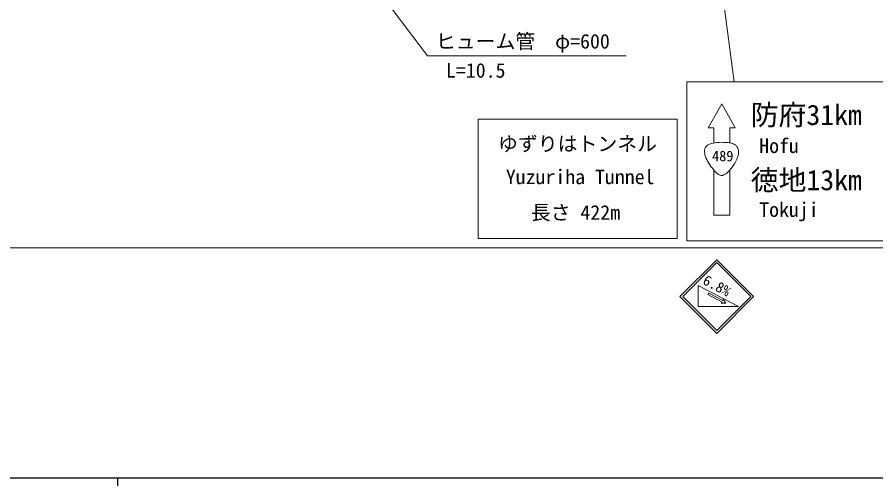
# Model space of a CAD drawing. Units: millimetres, scale not verified. Extents: x 40000 to 680000, y 20000 to 380000.
# Drawn here: x 155396 to 263435, y 204000 to 263019 of the extents above; entities that cross this region are included whole.
import ezdxf
from ezdxf.enums import TextEntityAlignment as Align

# ---------------------------------------------------------------- set-up
doc = ezdxf.new("R2010")
doc.units = ezdxf.units.MM
doc.header["$LTSCALE"] = 1000
for name, color, linetype, lineweight in [('M-STR-HTXT', 7, 'Continuous', 13), ('M-STR-STRC', 7, 'Continuous', 13), ('M-TTL-BAND', 7, 'Continuous', 25)]:
    doc.layers.add(name, color=color, linetype=linetype, lineweight=lineweight)
doc.styles.add('ＭＳ ゴシック', font='')
doc.styles.get('ＭＳ ゴシック').set_extended_font_data('MS Gothic')

msp = doc.modelspace()

# ---------------------------------------------------------------- linework, layer by layer
at = {"layer": 'M-STR-HTXT'}
for p, q in [((207008, 258134), (184643, 287854)), ((207008, 258134), (232008, 258134)), ((88778, 233988), (563734, 233988))]:
    msp.add_line(p, q, dxfattribs=at)
at = {"layer": 'M-STR-STRC'}
for p, q in [((245594, 254873), (240387, 295381)), ((239640, 254873), (264640, 254873)), ((239640, 234873), (239640, 254873)), ((242349, 249087), (244049, 252087)), ((244049, 252087), (245749, 249087)), ((213418, 250156), (238418, 250156)), ((213418, 235156), (213418, 250156)), ((238418, 250156), (238418, 235156)), ((243049, 249087), (242349, 249087)), ((243049, 249087), (243049, 247183)), ((245049, 247191), (245049, 249087)), ((245049, 249087), (245749, 249087)), ((243049, 243777), (243049, 238087)), ((245049, 238087), (245049, 243746)), ((243049, 238087), (245049, 238087)), ((238418, 235156), (213418, 235156)), ((264640, 234873), (239640, 234873)), ((243426, 232463), (238793, 227830)), ((243426, 232463), (238793, 227830)), ((248059, 227830), (243426, 232463)), ((248059, 227830), (243426, 232463)), ((243426, 232107), (239149, 227830)), ((243426, 232107), (239149, 227830)), ((247703, 227830), (243426, 232107)), ((247703, 227830), (243426, 232107)), ((241094, 226603), (241094, 229247)), ((241094, 229247), (246135, 226603)), ((242302, 228088), (242404, 228281)), ((244097, 227146), (242302, 228088)), ((244199, 227340), (242404, 228281)), ((238793, 227830), (243426, 223197)), ((238793, 227830), (243426, 223197)), ((239149, 227830), (243426, 223554)), ((239149, 227830), (243426, 223554)), ((243426, 223197), (248059, 227830)), ((243426, 223554), (247703, 227830)), ((243426, 223197), (248059, 227830)), ((243426, 223554), (247703, 227830)), ((244097, 227146), (243985, 227014)), ((244568, 227022), (243985, 227014)), ((244199, 227340), (244244, 227507)), ((244568, 227022), (244244, 227507)), ((246135, 226603), (241094, 226603))]:
    msp.add_line(p, q, dxfattribs=at)
msp.add_open_spline([(243425, 247227), (243876, 247275), (244134, 247258), (244587, 247234), (244803, 247223), (244926, 247221), (245137, 247173), (245350, 247125), (245478, 247100), (245667, 246989), (245802, 246909), (245875, 246847), (245967, 246719), (246078, 246565), (246124, 246460), (246158, 246273), (246193, 246081), (246171, 245966), (246136, 245775), (246090, 245521), (246035, 245383), (245931, 245147), (245749, 244736), (245621, 244515), (245362, 244148), (245175, 243882), (245060, 243736), (244819, 243518), (244611, 243331), (244491, 243215), (244233, 243108), (244183, 243087), (244151, 243087), (244098, 243084), (243994, 243079), (243930, 243068), (243832, 243103), (243639, 243171), (243555, 243267), (243400, 243402), (243223, 243556), (243143, 243663), (242994, 243845), (242748, 244145), (242608, 244314), (242409, 244647), (242207, 244984), (242091, 245180), (241973, 245555), (241914, 245744), (241900, 245857), (241892, 246055), (241886, 246207), (241873, 246300), (241923, 246444), (241981, 246609), (242047, 246694), (242172, 246816), (242287, 246929), (242371, 246977), (242520, 247038), (242855, 247174), (243066, 247188), (243425, 247227)], degree=3, knots=[0, 0, 0, 0, 1, 1, 1, 2, 2, 2, 3, 3, 3, 4, 4, 4, 5, 5, 5, 6, 6, 6, 7, 7, 7, 8, 8, 8, 9, 9, 9, 10, 10, 10, 11, 11, 11, 12, 12, 12, 13, 13, 13, 14, 14, 14, 15, 15, 15, 16, 16, 16, 17, 17, 17, 18, 18, 18, 19, 19, 19, 20, 20, 20, 21, 21, 21, 21], dxfattribs=at)
at = {"layer": 'M-TTL-BAND'}
for p, q in [((40000, 205000), (579000, 205000)), ((168000, 205000), (168000, 204000))]:
    msp.add_line(p, q, dxfattribs=at)

# ---------------------------------------------------------------- texts
at = {"layer": 'M-STR-HTXT', "style": 'ＭＳ ゴシック'}
for s, p in [('ヒューム管\u3000φ=600', (208079, 258514)), ('L=10.5', (209354, 254846))]:
    msp.add_text(s, height=1833, dxfattribs=at).set_placement(p, align=Align.BOTTOM_LEFT)
at = {"layer": 'M-STR-STRC', "style": 'ＭＳ ゴシック'}
for s, height, p in [('防府31km', 2566, (247700, 248661)), ('ゆずりはトンネル', 1833, (215902, 245611)), ('Hofu', 1833, (248765, 245359)), ('489', 1320, (242826, 244480)), ('Yuzuriha Tunnel', 1833, (216882, 241440)), ('徳地13km', 2566, (247700, 240453)), ('長さ 422m', 1833, (220022, 236961)), ('Tokuji', 1833, (248765, 237318))]:
    msp.add_text(s, height=height, dxfattribs=at).set_placement(p, align=Align.BOTTOM_LEFT)
msp.add_text('6.8%', height=1320, rotation=332.318, dxfattribs=at).set_placement((241355, 229111), align=Align.BOTTOM_LEFT)

doc.saveas('drawing.dxf')
